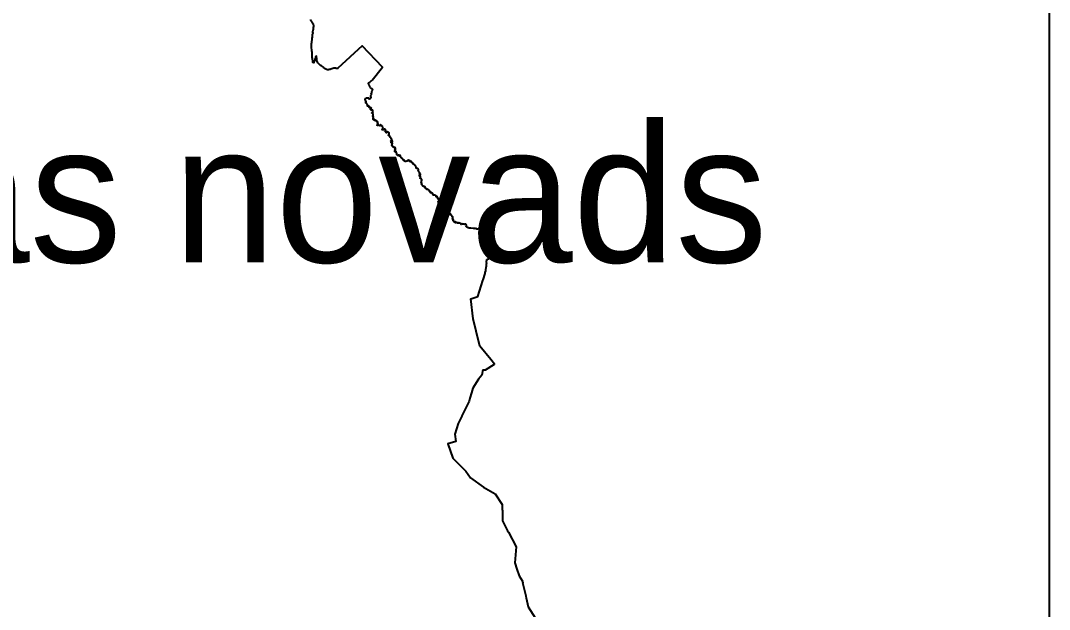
# Model space of a CAD drawing. Extents: x 293476 to 779698, y 145469 to 460400.
# Drawn here: x 740888 to 779698, y 249857 to 272059 of the extents above; entities that cross this region are included whole.
import ezdxf

# ---------------------------------------------------------------- set-up
doc = ezdxf.new("R2010")
doc.units = 0
for name, color, linetype in [('Level 31', 7, 'Continuous'), ('Level 57', 7, 'Continuous'), ('New Level (1)', 7, 'Continuous')]:
    doc.layers.add(name, color=color, linetype=linetype)

msp = doc.modelspace()

# ---------------------------------------------------------------- linework, layer by layer
at = {"layer": 'Level 31'}
for points in [[(753914, 268970), (753913, 268971), (753912, 268972), (753912, 268973), (753913, 268975), (753913, 268980), (753913, 268985), (753914, 268989), (753917, 268991), (753919, 268994), (753919, 268998), (753919, 269004), (753919, 269006), (753918, 269007), (753916, 269008), (753915, 269011), (753914, 269013), (753913, 269016), (753913, 269017), (753912, 269019), (753911, 269019), (753910, 269021), (753909, 269023), (753907, 269027), (753906, 269030), (753905, 269032), (753905, 269033), (753906, 269034), (753906, 269035), (753905, 269037), (753905, 269037), (753903, 269037), (753900, 269037), (753898, 269036), (753896, 269037), (753896, 269039), (753896, 269043), (753897, 269049), (753898, 269054), (753898, 269058), (753898, 269060), (753896, 269064), (753891, 269068), (753888, 269070), (753887, 269073), (753887, 269081), (753887, 269089), (753890, 269097), (753893, 269103), (753901, 269114), (753918, 269131), (753932, 269143), (753939, 269147), (753943, 269148), (753967, 269149), (753986, 269148), (753998, 269146), (754007, 269144), (754010, 269144), (754011, 269142), (754011, 269139), (754010, 269137), (754009, 269136), (754009, 269134), (754014, 269123), (754022, 269113), (754031, 269107), (754038, 269105), (754046, 269106), (754050, 269107), (754056, 269111), (754066, 269117), (754070, 269119), (754073, 269122), (754076, 269123), (754080, 269123), (754084, 269122), (754088, 269124), (754093, 269130), (754099, 269138), (754104, 269150), (754107, 269156), (754109, 269168), (754110, 269174), (754103, 269178), (754098, 269184), (754095, 269189), (754093, 269194), (754094, 269198), (754098, 269202), (754098, 269211), (754100, 269221), (754105, 269231), (754111, 269241), (754119, 269249), (754122, 269256), (754124, 269264), (754125, 269274), (754125, 269283), (754123, 269289), (754120, 269293), (754119, 269298), (754118, 269310), (754120, 269315), (754127, 269324), (754134, 269337), (754139, 269353), (754138, 269364), (754140, 269379), (754142, 269390), (754146, 269403), (754152, 269415), (754160, 269423), (754168, 269434), (754171, 269443), (754170, 269454), (754166, 269467), (754161, 269477), (754153, 269485), (754140, 269487), (754127, 269492), (754118, 269499), (754103, 269516), (754087, 269535), (754076, 269549), (754068, 269565), (754063, 269584), (754055, 269600), (754048, 269608), (754041, 269619), (754037, 269628), (754034, 269638), (754030, 269649), (754022, 269666), (754016, 269680), (754011, 269689), (754009, 269698), (754010, 269705), (754017, 269712), (754033, 269721), (754057, 269737), (754075, 269749), (754089, 269764), (754106, 269780), (754117, 269789), (754130, 269800), (754139, 269806), (754143, 269809), (754145, 269815), (754546, 270302), (753779, 271105), (752861, 270263), (752850, 270257), (752835, 270254), (752815, 270254), (752788, 270258), (752773, 270262), (752755, 270265), (752732, 270265), (752701, 270259), (752670, 270250), (752634, 270241), (752597, 270229), (752561, 270218), (752524, 270209), (752505, 270205), (752486, 270203), (752461, 270205), (752433, 270212), (752408, 270222), (752381, 270234), (752358, 270252), (752333, 270276), (752309, 270297), (752278, 270324), (752235, 270348), (752198, 270370), (752147, 270414), (752122, 270440), (752101, 270466), (752086, 270493), (752074, 270527), (752068, 270554), (752064, 270577), (752059, 270626), (752054, 270666), (752048, 270711), (752046, 270719), (752023, 270699), (752015, 270691), (752010, 270678), (752008, 270665), (752008, 270655), (751994, 270608), (751985, 270582), (751974, 270544), (751978, 270532), (751977, 270527), (751975, 270523), (751967, 270518), (751962, 270511), (751949, 270490), (751945, 270472), (751929, 270473), (751912, 270475), (751914, 270495), (751914, 270511), (751913, 270534), (751912, 270544), (751909, 270566), (751905, 270591), (751899, 270628), (751893, 270664), (751891, 270683), (751889, 270703), (751887, 270733), (751886, 270751), (751886, 270763), (751886, 270775), (751886, 270786), (751885, 270797), (751885, 270814), (751883, 270830), (751883, 270848), (751884, 270858), (751884, 270875), (751880, 270903), (751880, 270910), (751878, 270923), (751876, 270937), (751875, 270944), (751872, 270954), (751871, 270960), (751867, 271028), (751866, 271049), (751864, 271091), (751863, 271113), (751865, 271131), (751863, 271154), (751866, 271183), (751868, 271198), (751870, 271222), (751870, 271236), (751870, 271244), (751872, 271262), (751872, 271269), (751874, 271278), (751878, 271291), (751882, 271307), (751883, 271323), (751884, 271332), (751885, 271339), (751892, 271396), (751895, 271435), (751899, 271482), (751901, 271506), (751904, 271526), (751906, 271537), (751913, 271561), (751920, 271585), (751918, 271623), (751918, 271654), (751922, 271669), (751926, 271684), (751929, 271699), (751933, 271718), (751944, 271801), (751947, 271830), (751948, 271857), (751946, 271882), (751942, 271898), (751940, 271911), (751936, 271919), (751927, 271933), (751911, 271960), (751899, 271980), (751874, 272019), (751852, 272055), (751820, 272094)], [(758327, 258888), (758402, 258890), (758431, 258892), (758762, 259109), (758625, 259280), (758217, 259784), (758078, 260349), (757963, 260818), (757875, 261565), (758142, 261658), (758327, 262261), (758335, 262288), (758408, 262526), (758417, 262557), (758434, 262629), (758444, 262695), (758447, 262715), (758452, 262750), (758460, 262806), (758464, 262837), (758469, 262885), (758472, 262911), (758472, 262922), (758470, 262932), (758465, 262942), (758463, 262945), (758458, 262950), (758457, 262956), (758458, 262961), (758461, 262967), (758464, 262974), (758467, 262982), (758468, 262986), (758468, 262995), (758467, 263002), (758467, 263006), (758471, 263014), (758473, 263022), (758473, 263027), (758471, 263035), (758470, 263040), (758471, 263043), (758473, 263045), (758479, 263049), (758491, 263056), (758499, 263061), (758507, 263067), (758521, 263072), (758530, 263075), (758539, 263075), (758542, 263075), (758545, 263077), (758546, 263080), (758546, 263095), (758546, 263103), (758538, 263116), (758537, 263126), (758535, 263132), (758529, 263139), (758527, 263145), (758527, 263152), (758526, 263155), (758522, 263157), (758518, 263159), (758514, 263161), (758506, 263171), (758499, 263180), (758496, 263186), (758496, 263190), (758498, 263194), (758507, 263205), (758511, 263222), (758513, 263235), (758508, 263244), (758505, 263245), (758499, 263245), (758489, 263243), (758482, 263243), (758475, 263246), (758472, 263252), (758469, 263263), (758465, 263271), (758453, 263289), (758411, 263335), (758412, 263351), (758402, 263365), (758380, 263375), (758372, 263381), (758362, 263395), (758357, 263416), (758359, 263431), (758362, 263446), (758363, 263457), (758373, 263473), (758376, 263485), (758378, 263493), (758380, 263498), (758385, 263501), (758390, 263505), (758394, 263512), (758396, 263515), (758397, 263522), (758392, 263536), (758391, 263547), (758391, 263569), (758391, 263585), (758389, 263615), (758388, 263632), (758387, 263655), (758386, 263676), (758384, 263704), (758383, 263722), (758382, 263741), (758382, 263752), (758381, 263758), (758384, 263782), (758384, 263790), (758384, 263813), (758380, 263826), (758377, 263838), (758369, 263867), (758359, 263903), (758345, 263929), (758316, 263997), (758293, 264048), (758277, 264071), (758263, 264103), (758242, 264163), (758229, 264207), (758227, 264212), (758221, 264213), (758205, 264213), (758192, 264210), (758180, 264209), (758168, 264211), (758161, 264211), (758126, 264200), (758116, 264198), (758103, 264200), (758087, 264204), (758057, 264214), (758049, 264215), (758039, 264212), (758030, 264212), (758020, 264218), (758005, 264221), (757994, 264221), (757980, 264216), (757970, 264216), (757958, 264221), (757877, 264231), (757846, 264236), (757805, 264237), (757798, 264239), (757768, 264249), (757743, 264260), (757720, 264275), (757700, 264291), (757697, 264295), (757695, 264298), (757698, 264303), (757702, 264310), (757705, 264323), (757705, 264336), (757704, 264353), (757702, 264363), (757696, 264376), (757687, 264382), (757676, 264383), (757656, 264379), (757645, 264377), (757630, 264376), (757611, 264379), (757605, 264381), (757600, 264382), (757587, 264381), (757577, 264383), (757560, 264387), (757550, 264392), (757539, 264396), (757533, 264398), (757527, 264399), (757522, 264399), (757516, 264397), (757513, 264389), (757512, 264383), (757511, 264378), (757509, 264376), (757506, 264376), (757503, 264380), (757496, 264392), (757489, 264404), (757482, 264411), (757472, 264415), (757467, 264416), (757450, 264418), (757444, 264418), (757440, 264416), (757436, 264417), (757431, 264421), (757428, 264427), (757427, 264431), (757423, 264435), (757420, 264436), (757417, 264436), (757413, 264436), (757407, 264432), (757402, 264426), (757398, 264424), (757395, 264423), (757390, 264424), (757389, 264426), (757386, 264427), (757383, 264428), (757378, 264429), (757372, 264427), (757368, 264426), (757364, 264426), (757362, 264427), (757360, 264429), (757358, 264431), (757356, 264436), (757350, 264441), (757346, 264444), (757341, 264447), (757336, 264449), (757331, 264449), (757326, 264449), (757321, 264447), (757317, 264444), (757314, 264442), (757307, 264432), (757304, 264431), (757300, 264430), (757298, 264432), (757296, 264434), (757295, 264438), (757295, 264441), (757297, 264446), (757299, 264450), (757300, 264453), (757300, 264457), (757299, 264460), (757298, 264463), (757297, 264465), (757295, 264466), (757293, 264468), (757291, 264469), (757287, 264469), (757285, 264467), (757283, 264464), (757283, 264459), (757283, 264453), (757281, 264450), (757278, 264447), (757276, 264445), (757274, 264443), (757270, 264441), (757267, 264440), (757265, 264442), (757264, 264444), (757262, 264448), (757260, 264454), (757258, 264460), (757256, 264464), (757253, 264470), (757250, 264476), (757248, 264481), (757244, 264486), (757237, 264493), (757235, 264497), (757235, 264505), (757235, 264512), (757231, 264516), (757227, 264517), (757224, 264516), (757220, 264513), (757213, 264508), (757209, 264508), (757206, 264509), (757203, 264511), (757201, 264513), (757201, 264515), (757205, 264522), (757209, 264527), (757211, 264530), (757213, 264532), (757218, 264534), (757221, 264536), (757222, 264538), (757223, 264542), (757223, 264546), (757222, 264548), (757219, 264551), (757215, 264555), (757213, 264556), (757210, 264556), (757207, 264556), (757203, 264556), (757201, 264556), (757198, 264557), (757195, 264560), (757192, 264565), (757188, 264571), (757185, 264576), (757184, 264579), (757184, 264581), (757184, 264584), (757189, 264590), (757190, 264594), (757190, 264596), (757189, 264599), (757184, 264605), (757180, 264611), (757180, 264614), (757181, 264616), (757183, 264618), (757188, 264618), (757191, 264618), (757194, 264619), (757196, 264620), (757196, 264622), (757195, 264625), (757191, 264628), (757189, 264630), (757188, 264631), (757186, 264632), (757186, 264635), (757188, 264637), (757190, 264639), (757194, 264642), (757197, 264645), (757198, 264648), (757199, 264651), (757199, 264653), (757199, 264654), (757197, 264658), (757194, 264661), (757190, 264663), (757187, 264664), (757178, 264664), (757171, 264665), (757167, 264666), (757164, 264668), (757163, 264672), (757162, 264677), (757163, 264682), (757164, 264686), (757164, 264692), (757161, 264699), (757156, 264705), (757150, 264709), (757145, 264717), (757142, 264723), (757139, 264725), (757136, 264726), (757132, 264726), (757127, 264726), (757120, 264724), (757118, 264724), (757116, 264724), (757112, 264727), (757108, 264730), (757106, 264735), (757106, 264737), (757108, 264740), (757113, 264744), (757117, 264747), (757119, 264750), (757121, 264754), (757121, 264757), (757119, 264759), (757113, 264762), (757105, 264769), (757101, 264771), (757097, 264771), (757093, 264770), (757088, 264769), (757082, 264766), (757079, 264766), (757076, 264767), (757071, 264776), (757066, 264780), (757061, 264783), (757056, 264784), (757050, 264782), (757044, 264780), (757039, 264780), (757034, 264782), (757032, 264784), (757029, 264790), (757024, 264793), (757016, 264795), (757011, 264801), (757008, 264807), (757009, 264820), (757007, 264827), (757006, 264830), (757005, 264840), (757004, 264844), (757001, 264850), (756997, 264854), (756995, 264859), (756993, 264863), (756993, 264870), (756988, 264880), (756985, 264887), (756980, 264892), (756977, 264893), (756973, 264894), (756970, 264893), (756967, 264892), (756963, 264891), (756959, 264890), (756954, 264889), (756949, 264891), (756946, 264893), (756945, 264898), (756945, 264913), (756944, 264915), (756944, 264916), (756942, 264917), (756937, 264919), (756935, 264921), (756933, 264925), (756930, 264928), (756927, 264932), (756920, 264941), (756916, 264944), (756911, 264945), (756906, 264945), (756904, 264946), (756898, 264958), (756887, 264970), (756871, 264987), (756869, 264991), (756868, 264994), (756867, 264997), (756865, 265001), (756858, 265010), (756856, 265015), (756857, 265019), (756858, 265025), (756857, 265027), (756856, 265029), (756851, 265036), (756847, 265039), (756844, 265039), (756841, 265037), (756838, 265033), (756833, 265032), (756830, 265032), (756826, 265030), (756821, 265025), (756817, 265021), (756813, 265019), (756809, 265018), (756806, 265020), (756798, 265028), (756796, 265030), (756794, 265031), (756791, 265031), (756787, 265028), (756783, 265026), (756781, 265027), (756781, 265028), (756777, 265039), (756777, 265043), (756780, 265048), (756782, 265054), (756782, 265058), (756780, 265060), (756779, 265060), (756773, 265059), (756769, 265058), (756764, 265059), (756758, 265060), (756755, 265058), (756753, 265055), (756752, 265048), (756750, 265046), (756746, 265045), (756742, 265046), (756739, 265051), (756737, 265054), (756735, 265056), (756729, 265058), (756723, 265060), (756717, 265063), (756715, 265067), (756712, 265068), (756710, 265068), (756704, 265068), (756700, 265068), (756692, 265065), (756689, 265065), (756686, 265066), (756683, 265070), (756683, 265073), (756683, 265075), (756684, 265079), (756684, 265084), (756684, 265095), (756684, 265099), (756685, 265104), (756687, 265109), (756686, 265114), (756683, 265119), (756680, 265123), (756679, 265128), (756677, 265140), (756677, 265145), (756677, 265150), (756678, 265153), (756677, 265160), (756676, 265164), (756673, 265165), (756668, 265165), (756662, 265164), (756656, 265164), (756651, 265165), (756648, 265168), (756647, 265170), (756647, 265173), (756649, 265178), (756652, 265182), (756654, 265186), (756655, 265188), (756657, 265192), (756658, 265196), (756659, 265200), (756661, 265204), (756662, 265208), (756664, 265212), (756665, 265215), (756667, 265221), (756668, 265224), (756668, 265227), (756666, 265230), (756664, 265230), (756662, 265231), (756652, 265229), (756646, 265228), (756642, 265228), (756641, 265229), (756640, 265232), (756640, 265235), (756645, 265241), (756649, 265244), (756660, 265250), (756667, 265254), (756669, 265259), (756669, 265266), (756670, 265273), (756671, 265275), (756674, 265278), (756681, 265285), (756683, 265287), (756686, 265291), (756686, 265295), (756684, 265298), (756679, 265302), (756674, 265305), (756671, 265308), (756670, 265315), (756669, 265319), (756667, 265322), (756664, 265324), (756661, 265324), (756655, 265324), (756648, 265324), (756643, 265325), (756638, 265328), (756636, 265332), (756635, 265335), (756634, 265339), (756635, 265343), (756636, 265347), (756640, 265354), (756643, 265357), (756644, 265359), (756644, 265362), (756643, 265364), (756642, 265365), (756639, 265365), (756630, 265360), (756627, 265359), (756624, 265359), (756620, 265361), (756618, 265362), (756614, 265367), (756612, 265372), (756610, 265374), (756610, 265378), (756611, 265383), (756614, 265388), (756616, 265395), (756615, 265398), (756614, 265399), (756611, 265401), (756609, 265403), (756607, 265411), (756605, 265420), (756602, 265425), (756598, 265427), (756593, 265427), (756584, 265425), (756580, 265423), (756577, 265420), (756576, 265417), (756574, 265413), (756572, 265412), (756569, 265412), (756564, 265414), (756562, 265417), (756560, 265421), (756558, 265431), (756559, 265436), (756561, 265440), (756563, 265443), (756565, 265445), (756565, 265448), (756564, 265450), (756562, 265451), (756559, 265452), (756556, 265454), (756553, 265455), (756550, 265456), (756546, 265457), (756543, 265459), (756541, 265461), (756537, 265466), (756531, 265471), (756528, 265472), (756525, 265474), (756524, 265475), (756522, 265477), (756522, 265478), (756520, 265479), (756519, 265478), (756517, 265477), (756515, 265477), (756513, 265477), (756508, 265475), (756502, 265474), (756497, 265472), (756495, 265472), (756495, 265472), (756494, 265473), (756492, 265475), (756489, 265477), (756487, 265480), (756485, 265481), (756483, 265481), (756480, 265481), (756476, 265482), (756472, 265483), (756465, 265482), (756461, 265481), (756454, 265482), (756447, 265484), (756444, 265489), (756442, 265496), (756443, 265498), (756447, 265501), (756449, 265503), (756452, 265506), (756453, 265511), (756453, 265515), (756451, 265519), (756448, 265524), (756443, 265531), (756439, 265537), (756437, 265539), (756435, 265541), (756432, 265543), (756431, 265545), (756431, 265552), (756431, 265553), (756429, 265555), (756425, 265556), (756419, 265555), (756413, 265554), (756409, 265553), (756407, 265554), (756404, 265558), (756403, 265562), (756400, 265565), (756397, 265565), (756393, 265566), (756390, 265566), (756384, 265568), (756378, 265568), (756375, 265568), (756373, 265567), (756370, 265567), (756366, 265566), (756363, 265565), (756359, 265565), (756355, 265566), (756352, 265570), (756348, 265576), (756346, 265582), (756347, 265589), (756350, 265600), (756349, 265606), (756348, 265609), (756347, 265613), (756345, 265616), (756343, 265618), (756342, 265620), (756336, 265620), (756331, 265619), (756325, 265618), (756320, 265617), (756317, 265618), (756315, 265623), (756316, 265628), (756317, 265632), (756317, 265637), (756317, 265640), (756316, 265643), (756312, 265648), (756299, 265655), (756292, 265658), (756287, 265662), (756278, 265669), (756273, 265675), (756267, 265683), (756265, 265687), (756262, 265688), (756259, 265689), (756249, 265687), (756244, 265688), (756240, 265691), (756238, 265694), (756233, 265702), (756230, 265702), (756227, 265703), (756222, 265702), (756216, 265699), (756212, 265697), (756208, 265696), (756205, 265697), (756204, 265703), (756204, 265706), (756206, 265712), (756207, 265715), (756206, 265719), (756204, 265721), (756201, 265722), (756198, 265722), (756194, 265721), (756187, 265718), (756183, 265718), (756180, 265719), (756177, 265720), (756173, 265721), (756171, 265722), (756169, 265724), (756169, 265727), (756169, 265730), (756171, 265732), (756176, 265735), (756179, 265737), (756180, 265740), (756179, 265741), (756176, 265743), (756171, 265744), (756166, 265745), (756162, 265745), (756156, 265746), (756152, 265749), (756147, 265753), (756143, 265757), (756141, 265764), (756141, 265765), (756141, 265767), (756142, 265769), (756144, 265771), (756147, 265773), (756149, 265776), (756150, 265778), (756150, 265782), (756149, 265786), (756146, 265789), (756144, 265788), (756141, 265788), (756137, 265786), (756132, 265784), (756129, 265784), (756128, 265784), (756126, 265786), (756124, 265790), (756122, 265794), (756121, 265799), (756122, 265804), (756121, 265807), (756120, 265809), (756117, 265811), (756114, 265811), (756111, 265810), (756107, 265808), (756104, 265806), (756100, 265804), (756097, 265804), (756094, 265804), (756089, 265812), (756085, 265816), (756082, 265817), (756079, 265815), (756071, 265811), (756067, 265811), (756063, 265812), (756059, 265814), (756058, 265818), (756057, 265823), (756057, 265829), (756057, 265834), (756056, 265836), (756055, 265838), (756053, 265841), (756051, 265844), (756046, 265850), (756042, 265855), (756040, 265858), (756037, 265861), (756034, 265863), (756030, 265864), (756027, 265868), (756025, 265872), (756023, 265876), (756023, 265884), (756022, 265889), (756021, 265891), (756016, 265897), (756015, 265901), (756017, 265907), (756019, 265918), (756019, 265921), (756019, 265923), (756017, 265925), (756014, 265927), (756010, 265930), (756007, 265932), (756005, 265936), (756003, 265939), (756001, 265942), (756001, 265947), (756003, 265952), (756006, 265956), (756009, 265960), (756010, 265962), (756010, 265967), (756010, 265971), (756010, 265977), (756010, 265982), (756012, 265985), (756013, 265987), (756016, 265992), (756018, 265996), (756018, 266000), (756018, 266005), (756017, 266009), (756013, 266015), (756012, 266019), (756013, 266021), (756014, 266024), (756018, 266029), (756021, 266032), (756023, 266036), (756023, 266038), (756023, 266041), (756020, 266047), (756019, 266055), (756019, 266058), (756019, 266063), (756019, 266069), (756019, 266072), (756016, 266074), (756012, 266076), (756008, 266078), (756005, 266081), (756004, 266083), (756003, 266088), (756004, 266092), (756005, 266098), (756005, 266102), (756005, 266104), (756002, 266106), (755999, 266106), (755996, 266106), (755992, 266104), (755990, 266103), (755987, 266101), (755983, 266099), (755981, 266099), (755976, 266100), (755973, 266102), (755971, 266102), (755969, 266103), (755966, 266105), (755963, 266107), (755962, 266108), (755960, 266111), (755959, 266113), (755960, 266116), (755963, 266119), (755968, 266125), (755971, 266128), (755972, 266132), (755973, 266137), (755972, 266142), (755970, 266146), (755966, 266153), (755963, 266158), (755962, 266161), (755964, 266163), (755966, 266169), (755968, 266173), (755969, 266177), (755970, 266180), (755970, 266182), (755968, 266184), (755962, 266186), (755957, 266187), (755949, 266189), (755943, 266190), (755939, 266190), (755936, 266191), (755934, 266193), (755933, 266197), (755933, 266200), (755934, 266202), (755934, 266206), (755936, 266211), (755937, 266216), (755939, 266220), (755939, 266223), (755939, 266224), (755939, 266226), (755939, 266230), (755938, 266232), (755938, 266236), (755939, 266237), (755940, 266239), (755941, 266241), (755944, 266243), (755949, 266245), (755953, 266247), (755955, 266248), (755959, 266247), (755963, 266246), (755967, 266245), (755970, 266243), (755972, 266242), (755974, 266243), (755976, 266245), (755976, 266248), (755976, 266252), (755976, 266257), (755974, 266263), (755973, 266266), (755972, 266268), (755969, 266270), (755966, 266271), (755963, 266271), (755961, 266270), (755959, 266269), (755958, 266269), (755956, 266269), (755953, 266269), (755950, 266270), (755948, 266272), (755945, 266274), (755944, 266277), (755943, 266279), (755943, 266284), (755942, 266290), (755941, 266296), (755939, 266302), (755938, 266304), (755939, 266307), (755939, 266309), (755940, 266310), (755942, 266312), (755943, 266313), (755943, 266315), (755942, 266317), (755940, 266326), (755937, 266330), (755934, 266335), (755931, 266339), (755928, 266342), (755926, 266345), (755923, 266347), (755921, 266350), (755919, 266352), (755916, 266355), (755913, 266358), (755908, 266367), (755903, 266380), (755900, 266388), (755896, 266398), (755889, 266410), (755886, 266415), (755886, 266420), (755888, 266423), (755896, 266431), (755901, 266436), (755902, 266439), (755901, 266443), (755900, 266446), (755897, 266450), (755894, 266451), (755891, 266451), (755887, 266452), (755885, 266453), (755884, 266456), (755884, 266460), (755883, 266464), (755881, 266467), (755881, 266468), (755878, 266471), (755875, 266474), (755872, 266475), (755869, 266475), (755865, 266476), (755860, 266478), (755855, 266482), (755852, 266483), (755848, 266483), (755847, 266482), (755844, 266481), (755842, 266481), (755840, 266484), (755841, 266490), (755841, 266493), (755841, 266495), (755841, 266497), (755840, 266500), (755840, 266501), (755836, 266504), (755833, 266504), (755830, 266504), (755826, 266501), (755822, 266497), (755819, 266496), (755815, 266496), (755813, 266497), (755811, 266500), (755811, 266504), (755811, 266508), (755812, 266514), (755814, 266520), (755815, 266524), (755816, 266526), (755816, 266528), (755816, 266530), (755815, 266532), (755814, 266535), (755812, 266537), (755807, 266539), (755804, 266542), (755803, 266543), (755800, 266545), (755797, 266548), (755796, 266550), (755795, 266552), (755795, 266554), (755795, 266558), (755795, 266566), (755795, 266570), (755792, 266575), (755789, 266581), (755787, 266582), (755784, 266584), (755778, 266585), (755775, 266586), (755772, 266587), (755770, 266589), (755768, 266592), (755766, 266597), (755765, 266600), (755765, 266605), (755765, 266610), (755764, 266613), (755764, 266616), (755763, 266617), (755763, 266617), (755761, 266617), (755755, 266617), (755751, 266617), (755750, 266618), (755748, 266620), (755744, 266623), (755738, 266628), (755730, 266637), (755722, 266645), (755714, 266648), (755710, 266649), (755707, 266649), (755698, 266649), (755695, 266650), (755691, 266655), (755690, 266659), (755690, 266667), (755691, 266671), (755692, 266674), (755692, 266677), (755691, 266678), (755688, 266681), (755674, 266688), (755671, 266691), (755665, 266700), (755661, 266705), (755656, 266710), (755650, 266716), (755645, 266721), (755641, 266724), (755638, 266728), (755636, 266730), (755635, 266733), (755635, 266740), (755635, 266747), (755633, 266749), (755629, 266750), (755625, 266751), (755621, 266750), (755617, 266749), (755609, 266745), (755605, 266743), (755602, 266740), (755600, 266736), (755597, 266732), (755596, 266731), (755594, 266730), (755592, 266730), (755590, 266731), (755589, 266732), (755586, 266736), (755585, 266742), (755586, 266749), (755587, 266759), (755587, 266765), (755587, 266769), (755586, 266773), (755585, 266775), (755583, 266777), (755580, 266778), (755565, 266774), (755555, 266774), (755548, 266776), (755544, 266779), (755539, 266785), (755538, 266787), (755535, 266790), (755533, 266792), (755530, 266794), (755527, 266794), (755521, 266790), (755518, 266786), (755516, 266782), (755513, 266777), (755509, 266774), (755506, 266774), (755502, 266775), (755499, 266778), (755497, 266780), (755494, 266782), (755492, 266784), (755489, 266786), (755487, 266786), (755485, 266786), (755482, 266784), (755478, 266778), (755476, 266771), (755475, 266766), (755474, 266763), (755472, 266759), (755468, 266757), (755463, 266756), (755457, 266756), (755451, 266755), (755445, 266754), (755439, 266752), (755432, 266750), (755424, 266749), (755415, 266744), (755413, 266744), (755411, 266744), (755397, 266749), (755393, 266752), (755391, 266758), (755389, 266762), (755386, 266763), (755384, 266763), (755380, 266762), (755378, 266760), (755376, 266760), (755373, 266760), (755371, 266761), (755370, 266763), (755369, 266766), (755369, 266769), (755369, 266782), (755367, 266787), (755365, 266790), (755360, 266794), (755354, 266794), (755346, 266791), (755341, 266790), (755336, 266788), (755333, 266788), (755330, 266793), (755328, 266798), (755320, 266813), (755316, 266819), (755314, 266822), (755312, 266824), (755309, 266825), (755305, 266828), (755302, 266830), (755302, 266833), (755301, 266837), (755302, 266840), (755302, 266843), (755301, 266845), (755297, 266847), (755293, 266850), (755289, 266853), (755277, 266859), (755270, 266864), (755266, 266866), (755261, 266868), (755255, 266872), (755252, 266875), (755250, 266878), (755249, 266882), (755248, 266885), (755248, 266888), (755248, 266892), (755248, 266895), (755248, 266900), (755248, 266903), (755247, 266905), (755246, 266908), (755245, 266911), (755243, 266913), (755240, 266916), (755238, 266919), (755235, 266921), (755232, 266922), (755228, 266923), (755225, 266924), (755222, 266925), (755221, 266926), (755220, 266929), (755221, 266934), (755221, 266939), (755224, 266950), (755225, 266956), (755225, 266959), (755225, 266962), (755224, 266964), (755222, 266966), (755219, 266968), (755215, 266969), (755212, 266969), (755208, 266969), (755200, 266969), (755194, 266969), (755190, 266968), (755187, 266968), (755185, 266967), (755182, 266964), (755178, 266960), (755176, 266958), (755170, 266954), (755168, 266953), (755164, 266955), (755161, 266959), (755159, 266964), (755157, 266969), (755156, 266971), (755158, 266976), (755159, 266981), (755160, 266983), (755161, 266986), (755161, 266988), (755160, 266990), (755158, 266992), (755156, 266992), (755153, 266991), (755151, 266990), (755146, 266988), (755140, 266984), (755135, 266982), (755131, 266980), (755126, 266978), (755120, 266977), (755113, 266977), (755109, 266978), (755104, 266981), (755098, 266985), (755093, 266990), (755089, 266996), (755086, 267002), (755083, 267009), (755081, 267016), (755080, 267023), (755080, 267028), (755081, 267035), (755082, 267043), (755082, 267051), (755081, 267057), (755079, 267064), (755074, 267070), (755069, 267075), (755064, 267077), (755060, 267078), (755056, 267078), (755052, 267079), (755049, 267080), (755048, 267083), (755046, 267086), (755046, 267088), (755046, 267090), (755048, 267092), (755050, 267096), (755052, 267098), (755054, 267100), (755057, 267103), (755058, 267105), (755058, 267107), (755057, 267110), (755056, 267113), (755055, 267116), (755054, 267119), (755053, 267120), (755051, 267122), (755049, 267123), (755047, 267124), (755045, 267124), (755041, 267124), (755037, 267124), (755033, 267123), (755031, 267122), (755026, 267118), (755022, 267115), (755020, 267113), (755018, 267112), (755017, 267112), (755015, 267113), (755012, 267114), (755009, 267115), (755006, 267117), (755003, 267119), (755001, 267121), (755000, 267123), (755000, 267125), (755001, 267126), (755002, 267128), (755003, 267132), (755005, 267136), (755006, 267140), (755008, 267144), (755009, 267148), (755010, 267154), (755012, 267158), (755013, 267164), (755014, 267169), (755015, 267172), (755016, 267175), (755020, 267178), (755020, 267182), (755021, 267185), (755024, 267188), (755025, 267191), (755026, 267193), (755024, 267195), (755023, 267197), (755021, 267198), (755019, 267199), (755018, 267202), (755017, 267204), (755016, 267206), (755015, 267208), (755013, 267209), (755011, 267210), (755009, 267210), (755007, 267210), (755005, 267210), (755003, 267211), (755002, 267211), (755001, 267213), (755001, 267215), (755001, 267217), (755001, 267218), (755002, 267220), (755002, 267221), (755003, 267221), (755004, 267222), (755010, 267225), (755014, 267227), (755017, 267230), (755018, 267231), (755022, 267234), (755024, 267236), (755025, 267237), (755026, 267239), (755026, 267241), (755026, 267243), (755026, 267244), (755025, 267245), (755024, 267245), (755022, 267246), (755020, 267248), (755019, 267249), (755018, 267250), (755018, 267253), (755018, 267255), (755018, 267258), (755019, 267260), (755020, 267262), (755022, 267264), (755023, 267266), (755023, 267268), (755023, 267270), (755022, 267271), (755020, 267272), (755019, 267272), (755017, 267272), (755015, 267271), (755014, 267270), (755012, 267268), (755011, 267268), (755008, 267268), (755001, 267268), (754992, 267270), (754989, 267271), (754985, 267273), (754980, 267278), (754978, 267281), (754974, 267284), (754970, 267285), (754966, 267285), (754961, 267283), (754957, 267280), (754952, 267280), (754946, 267282), (754942, 267284), (754940, 267287), (754940, 267292), (754942, 267301), (754943, 267307), (754943, 267312), (754941, 267314), (754938, 267317), (754931, 267319), (754923, 267320), (754916, 267321), (754911, 267325), (754906, 267330), (754903, 267340), (754902, 267345), (754901, 267348), (754899, 267351), (754896, 267352), (754891, 267353), (754889, 267354), (754887, 267355), (754888, 267360), (754889, 267363), (754891, 267366), (754893, 267369), (754896, 267370), (754899, 267371), (754901, 267374), (754903, 267378), (754904, 267384), (754904, 267391), (754902, 267396), (754901, 267403), (754903, 267407), (754906, 267412), (754909, 267413), (754912, 267414), (754915, 267417), (754918, 267421), (754918, 267424), (754918, 267430), (754917, 267437), (754912, 267442), (754910, 267447), (754910, 267452), (754908, 267454), (754904, 267455), (754900, 267455), (754895, 267455), (754889, 267457), (754885, 267458), (754880, 267457), (754877, 267456), (754874, 267453), (754870, 267452), (754867, 267452), (754865, 267453), (754862, 267456), (754861, 267459), (754860, 267463), (754861, 267467), (754864, 267471), (754872, 267479), (754873, 267481), (754877, 267483), (754881, 267484), (754893, 267484), (754899, 267487), (754903, 267490), (754907, 267492), (754917, 267498), (754920, 267502), (754922, 267506), (754920, 267513), (754919, 267515), (754916, 267519), (754910, 267522), (754906, 267522), (754899, 267522), (754893, 267520), (754886, 267518), (754874, 267512), (754868, 267509), (754863, 267507), (754859, 267509), (754857, 267512), (754856, 267518), (754858, 267522), (754862, 267528), (754870, 267536), (754877, 267545), (754880, 267550), (754884, 267557), (754887, 267566), (754888, 267575), (754887, 267586), (754883, 267592), (754883, 267595), (754882, 267597), (754880, 267599), (754873, 267602), (754870, 267605), (754867, 267608), (754868, 267613), (754869, 267617), (754872, 267622), (754872, 267626), (754871, 267630), (754868, 267632), (754860, 267635), (754855, 267638), (754846, 267644), (754840, 267648), (754836, 267654), (754834, 267659), (754834, 267665), (754834, 267675), (754834, 267679), (754831, 267684), (754827, 267689), (754822, 267692), (754818, 267694), (754815, 267698), (754813, 267701), (754813, 267708), (754813, 267713), (754812, 267715), (754809, 267718), (754804, 267718), (754800, 267717), (754795, 267716), (754792, 267714), (754789, 267713), (754783, 267713), (754781, 267715), (754779, 267716), (754777, 267719), (754774, 267724), (754772, 267731), (754773, 267738), (754773, 267746), (754774, 267753), (754775, 267756), (754777, 267759), (754779, 267762), (754782, 267764), (754784, 267765), (754787, 267767), (754790, 267768), (754794, 267771), (754796, 267774), (754798, 267775), (754797, 267778), (754796, 267780), (754794, 267782), (754791, 267786), (754789, 267787), (754788, 267788), (754786, 267789), (754786, 267791), (754786, 267793), (754786, 267795), (754786, 267797), (754787, 267798), (754788, 267800), (754790, 267803), (754792, 267805), (754793, 267807), (754794, 267809), (754794, 267811), (754795, 267812), (754795, 267813), (754795, 267815), (754794, 267820), (754793, 267823), (754791, 267826), (754789, 267829), (754787, 267830), (754784, 267832), (754783, 267832), (754780, 267833), (754776, 267833), (754773, 267835), (754770, 267837), (754765, 267840), (754762, 267842), (754757, 267846), (754752, 267851), (754748, 267856), (754742, 267860), (754739, 267862), (754736, 267861), (754734, 267860), (754730, 267859), (754725, 267856), (754717, 267853), (754710, 267848), (754708, 267843), (754706, 267838), (754704, 267834), (754702, 267832), (754701, 267831), (754699, 267830), (754696, 267828), (754694, 267827), (754691, 267827), (754688, 267827), (754685, 267829), (754683, 267831), (754681, 267835), (754680, 267838), (754679, 267843), (754681, 267849), (754685, 267852), (754689, 267856), (754691, 267858), (754693, 267862), (754693, 267865), (754694, 267868), (754692, 267873), (754690, 267877), (754688, 267880), (754682, 267881), (754679, 267881), (754675, 267881), (754672, 267881), (754667, 267880), (754663, 267880), (754660, 267880), (754656, 267880), (754652, 267880), (754648, 267880), (754644, 267881), (754640, 267883), (754637, 267885), (754635, 267887), (754634, 267889), (754633, 267892), (754633, 267895), (754634, 267896), (754637, 267898), (754639, 267899), (754643, 267900), (754646, 267901), (754648, 267903), (754652, 267908), (754654, 267914), (754656, 267921), (754657, 267925), (754657, 267932), (754657, 267938), (754655, 267946), (754653, 267950), (754650, 267954), (754644, 267958), (754638, 267962), (754630, 267966), (754624, 267968), (754620, 267968), (754617, 267968), (754612, 267964), (754607, 267961), (754596, 267957), (754590, 267955), (754585, 267953), (754579, 267950), (754576, 267947), (754573, 267944), (754570, 267942), (754566, 267941), (754561, 267941), (754556, 267943), (754552, 267945), (754548, 267946), (754544, 267945), (754541, 267942), (754536, 267940), (754531, 267939), (754528, 267942), (754527, 267944), (754527, 267945), (754527, 267948), (754529, 267952), (754532, 267958), (754536, 267964), (754540, 267971), (754545, 267979), (754548, 267985), (754550, 267988), (754553, 267997), (754556, 268004), (754560, 268015), (754560, 268020), (754559, 268024), (754553, 268031), (754549, 268036), (754548, 268043), (754546, 268050), (754545, 268059), (754544, 268062), (754542, 268068), (754540, 268073), (754537, 268078), (754533, 268082), (754529, 268086), (754524, 268088), (754519, 268090), (754514, 268091), (754507, 268093), (754503, 268094), (754501, 268095), (754500, 268097), (754498, 268098), (754495, 268101), (754493, 268103), (754490, 268106), (754487, 268109), (754483, 268114), (754480, 268120), (754476, 268123), (754472, 268126), (754469, 268126), (754465, 268125), (754462, 268122), (754457, 268119), (754454, 268115), (754453, 268113), (754453, 268108), (754453, 268100), (754453, 268096), (754451, 268094), (754449, 268092), (754446, 268092), (754445, 268093), (754442, 268097), (754440, 268100), (754437, 268104), (754435, 268108), (754432, 268111), (754428, 268111), (754425, 268110), (754423, 268109), (754421, 268107), (754418, 268104), (754416, 268102), (754414, 268102), (754411, 268101), (754409, 268101), (754406, 268102), (754402, 268105), (754394, 268113), (754388, 268117), (754384, 268120), (754378, 268121), (754373, 268121), (754369, 268119), (754367, 268118), (754362, 268113), (754357, 268108), (754352, 268106), (754346, 268107), (754343, 268109), (754341, 268113), (754340, 268117), (754340, 268121), (754341, 268125), (754343, 268131), (754346, 268136), (754354, 268144), (754359, 268150), (754365, 268156), (754368, 268160), (754372, 268165), (754372, 268170), (754371, 268173), (754370, 268177), (754365, 268186), (754359, 268192), (754353, 268197), (754351, 268201), (754348, 268206), (754347, 268211), (754347, 268213), (754348, 268217), (754350, 268220), (754353, 268224), (754356, 268227), (754358, 268229), (754360, 268234), (754361, 268235), (754361, 268239), (754358, 268243), (754353, 268246), (754345, 268251), (754334, 268257), (754319, 268265), (754311, 268267), (754307, 268268), (754303, 268273), (754301, 268279), (754301, 268281), (754303, 268288), (754303, 268291), (754303, 268293), (754300, 268296), (754296, 268297), (754288, 268297), (754280, 268294), (754273, 268290), (754267, 268288), (754259, 268287), (754253, 268287), (754246, 268290), (754241, 268293), (754239, 268297), (754237, 268300), (754236, 268304), (754237, 268311), (754241, 268319), (754245, 268325), (754246, 268329), (754246, 268332), (754243, 268335), (754239, 268336), (754234, 268335), (754226, 268332), (754218, 268328), (754213, 268325), (754209, 268324), (754203, 268323), (754196, 268324), (754191, 268326), (754189, 268329), (754186, 268334), (754185, 268338), (754184, 268347), (754185, 268351), (754189, 268360), (754190, 268366), (754190, 268371), (754189, 268378), (754187, 268384), (754186, 268387), (754184, 268392), (754182, 268399), (754183, 268403), (754186, 268405), (754195, 268409), (754200, 268411), (754203, 268413), (754205, 268416), (754205, 268420), (754204, 268424), (754202, 268427), (754199, 268431), (754191, 268438), (754186, 268443), (754180, 268448), (754177, 268452), (754175, 268455), (754173, 268459), (754173, 268463), (754173, 268466), (754175, 268471), (754180, 268474), (754183, 268474), (754186, 268474), (754188, 268475), (754191, 268476), (754194, 268481), (754194, 268489), (754193, 268495), (754191, 268503), (754189, 268510), (754188, 268514), (754187, 268518), (754186, 268523), (754185, 268529), (754184, 268535), (754183, 268543), (754181, 268549), (754180, 268554), (754180, 268557), (754179, 268560), (754178, 268562), (754176, 268564), (754174, 268565), (754172, 268566), (754166, 268567), (754158, 268568), (754151, 268570), (754148, 268570), (754144, 268574), (754143, 268579), (754143, 268583), (754144, 268586), (754148, 268593), (754154, 268597), (754159, 268597), (754165, 268596), (754170, 268595), (754174, 268595), (754178, 268596), (754181, 268598), (754183, 268602), (754183, 268608), (754182, 268613), (754182, 268618), (754180, 268624), (754179, 268629), (754177, 268635), (754177, 268639), (754176, 268645), (754175, 268650), (754175, 268653), (754176, 268659), (754176, 268664), (754176, 268669), (754174, 268673), (754172, 268677), (754170, 268680), (754167, 268683), (754165, 268685), (754163, 268686), (754157, 268686), (754150, 268686), (754144, 268686), (754137, 268687), (754132, 268688), (754128, 268688), (754123, 268686), (754120, 268685), (754117, 268684), (754114, 268685), (754108, 268687), (754099, 268694), (754095, 268700), (754094, 268705), (754094, 268712), (754094, 268718), (754097, 268725), (754101, 268729), (754105, 268733), (754110, 268736), (754114, 268738), (754117, 268740), (754118, 268741), (754119, 268743), (754119, 268752), (754120, 268757), (754120, 268761), (754115, 268769), (754115, 268771), (754114, 268774), (754113, 268774), (754112, 268775), (754105, 268776), (754101, 268778), (754098, 268784), (754095, 268786), (754093, 268786), (754089, 268785), (754085, 268781), (754082, 268774), (754080, 268769), (754076, 268766), (754071, 268764), (754065, 268764), (754059, 268766), (754052, 268769), (754047, 268776), (754043, 268780), (754041, 268783), (754039, 268786), (754036, 268791), (754036, 268793), (754036, 268795), (754037, 268799), (754040, 268803), (754042, 268806), (754042, 268809), (754042, 268814), (754040, 268819), (754039, 268821), (754038, 268824), (754036, 268830), (754033, 268834), (754031, 268836), (754029, 268837), (754026, 268837), (754023, 268837), (754018, 268835), (754011, 268832), (754003, 268829), (753999, 268828), (753994, 268828), (753986, 268828), (753983, 268829), (753977, 268830), (753975, 268832), (753972, 268835), (753970, 268839), (753971, 268842), (753974, 268844), (753981, 268848), (753986, 268851), (753990, 268854), (753991, 268858), (753990, 268862), (753987, 268866), (753984, 268868), (753981, 268868), (753977, 268868), (753973, 268867), (753970, 268867), (753967, 268868), (753966, 268870), (753967, 268873), (753970, 268876), (753975, 268879), (753979, 268881), (753981, 268884), (753981, 268888), (753980, 268891), (753977, 268893), (753974, 268894), (753970, 268898), (753966, 268901), (753963, 268905), (753963, 268913), (753960, 268917), (753957, 268921), (753953, 268926), (753949, 268927), (753945, 268927), (753942, 268928), (753934, 268933), (753929, 268937), (753924, 268940), (753920, 268943), (753917, 268948), (753917, 268950), (753918, 268954), (753919, 268959), (753919, 268963), (753918, 268966), (753915, 268967), (753914, 268969), (753914, 268970)], [(758327, 258888), (758291, 258691), (758158, 258538), (757950, 258202), (757896, 258022), (757838, 257824), (757804, 257710), (757536, 257152), (757532, 257145), (757399, 256867), (757275, 256462), (757304, 256191), (757009, 256105), (757191, 255558), (757378, 255370), (757680, 255067), (757860, 254823), (758346, 254463), (758793, 254210), (759056, 253818), (759060, 253607), (759065, 253588), (759072, 253191), (759259, 252823), (759291, 252764), (759584, 252217), (759528, 251613), (759609, 251373), (759696, 251118), (759818, 250922), (759833, 250860)], [(760491, 249256), (760053, 249947), (759972, 250284), (759954, 250359), (759833, 250860)]]:
    msp.add_lwpolyline(points, dxfattribs=at)
at = {"layer": 'New Level (1)'}
msp.add_lwpolyline([(293476, 145469), (779698, 145469), (779698, 460400), (293476, 460400)], close=True, dxfattribs=at)

# ---------------------------------------------------------------- texts
at = {"layer": 'Level 57'}
msp.add_text('Ludzas novads', height=5200, dxfattribs=at).set_placement((722286, 262941))

doc.saveas('drawing.dxf')
